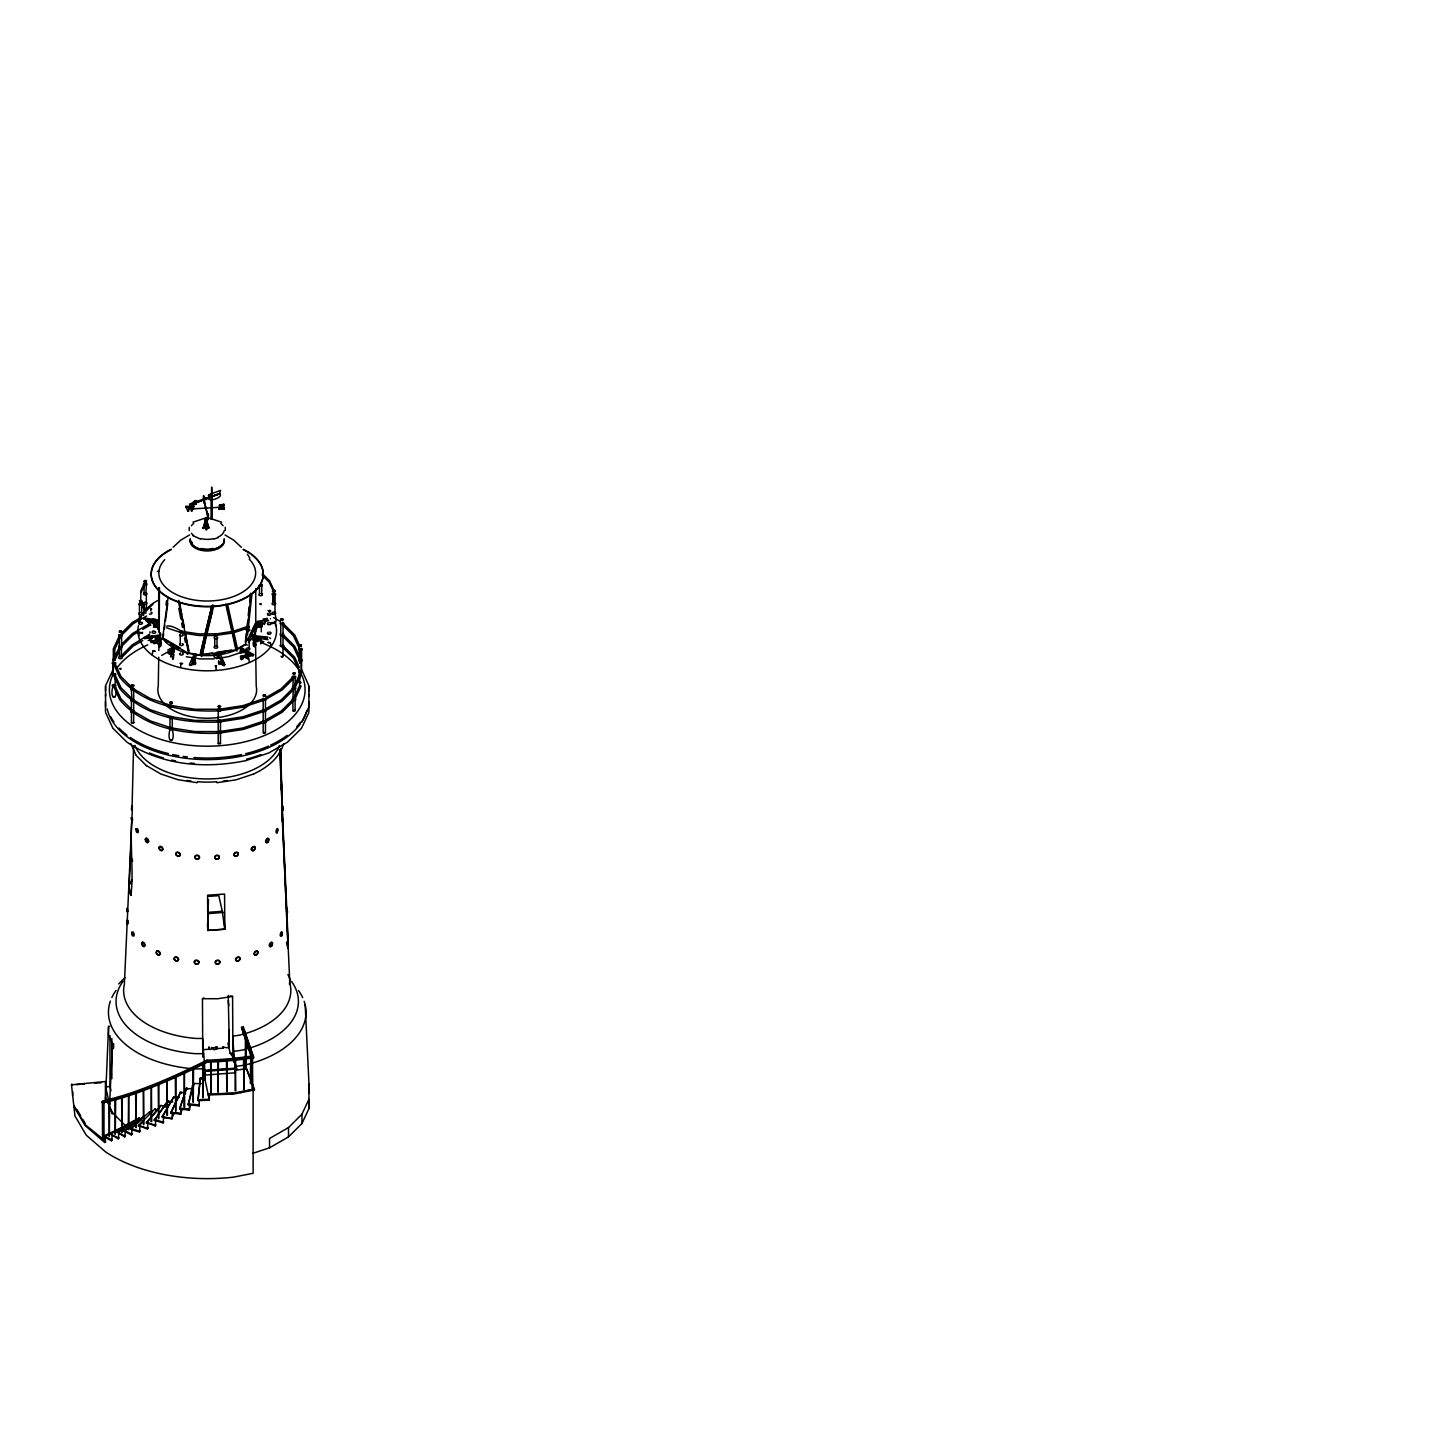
<?xml version="1.0" encoding="UTF-8"?>
<svg xmlns="http://www.w3.org/2000/svg" width="1430" height="1430" viewBox="0 0 1430 1430"><rect width="100%" height="100%" fill="white"/><g stroke="black" fill="none" stroke-linecap="round" stroke-linejoin="round"><path stroke-width="1.5" d="M160.893 635.832L158.694 631.077L158.712 587.641M159.231 631.256L159.445 587.569M105.498 711.675L105.588 685.614L113.417 668.954M109.717 1026.311L108.555 1026.4L108.537 1035.248L112.47 1043.811L109.592 1104.514L105.498 1099.08L105.409 1081.509L71.5 1084.816L74.932 1115.918L86.247 1135.17L105.784 1152.062A134.885 77.864 0 0 0 233.483 1177.14L253.128 1173.297L253.128 1088.605M111.88 1078.703L111.844 1038.502M115.133 673.53A1.823 1.055 0 0 1 115.115 675.192L115.151 684.684A1.823 1.055 0 0 1 115.115 686.364C119.173 701.058 108.859 700.861 112.881 686.364M113.256 674.424L113.328 648.809L119.78 635.027M114.775 659.123L114.811 649.077L121.121 635.671M132.668 861.039L130.702 856.767L130.72 851.225L128.95 891.015L130.97 895.287C133.919 869.351 129.594 844.058 132.06 818.103C132.972 816.101 132.096 825.879 132.043 818.639M131.435 722.758L133.687 722.579L131.435 722.758L131.435 712.337M140.766 599.331L140.837 590.84L145.467 580.902M144.09 603.978L144.09 612.862L146.271 613.023M172.244 729.497C176.265 744.172 165.969 743.975 169.973 729.479A1.823 1.055 0 0 1 170.42 727.673A1.823 1.055 0 0 1 172.923 728.782A1.823 1.055 0 0 1 169.991 729.479M201.433 1079.078L201.451 1078.113L200.307 1079.042L198.198 1098.49M205.902 498.516C207.368 496.693 204.508 498.534 206.224 499.517M205.33 507.382C207.082 507.435 206.278 510.045 205.491 507.346M206.689 499.302C205.902 497.515 205.706 498.319 206.331 499.463M207.922 516.284L203.99 500.16L208.333 518.786M218.218 743.618L220.47 743.439L218.218 743.618L218.218 733.197A1.823 1.055 0 0 1 218.647 731.391A1.823 1.055 0 0 1 221.15 732.5A1.823 1.055 0 0 1 218.236 733.197C183.183 734.555 143.429 727.959 119.709 699.681L113.292 685.739M225.314 530.333L225.243 527.312M261.297 624.249L261.261 631.846M265.229 732.428L264.175 733.465L263.889 732.214M273.577 601.44L273.613 591.412M274.328 601.512L274.346 591.359M274.989 622.783C268.375 620.638 279.404 629.2 274.989 613.899M280.763 762.387L280.655 752.466L279.333 749.588M281.138 784.355L286.93 912.447L286.644 911.16M280.977 788.109L282.103 792.005L282.103 787.644M281.013 656.334L282.05 657.389L282.354 656.138M289.468 984.394L289.879 978.835L287.913 974.563M292.971 710.817L295.152 710.478L292.971 710.817L292.882 700.414M300.89 682.11L300.604 683.361L299.549 682.307M299.656 663.323L299.692 649.274M299.656 685.649L299.692 671.6L293.472 658.175L281.388 646.11M301.158 674.602L301.212 649.149M308.916 711.89L308.916 685.828L301.748 669.937M252.663 1153.402L269.537 1147.807L288.502 1136.886L301.945 1123.515L308.916 1108.59L308.969 1083.815L305.198 1004.986M188.242 1104.746L194.087 1083.529L192.943 1083.439L188.242 1104.746L199.253 1105.873L199.253 1104.943L188.242 1103.817M216.162 670.205L216.073 667.024M132.329 808.969L124.374 984.233A83.584 48.263 0 0 0 196.178 1038.448L202.667 1038.466A26.294 2.771 85.7 0 0 203.65 1053.678A16.391 1.716 85.7 0 1 204.347 1061.453M187.759 1088.927L186.651 1087.837L179.608 1109.037L189.296 1110.145L189.511 1104.228M203.686 497.533L204.704 498.426L204.133 503.02L204.544 501.269M204.061 499.231L204.133 503.02M204.24 497.497C203.114 491.33 203.418 506.506 204.544 498.784M204.633 499.195L203.525 495.727M181.396 1093.36L181.413 1092.413L180.305 1093.163L170.903 1113.309L180.949 1113.791L176.641 1113.291M207.565 516.713L208.476 519.537M105.498 1099.08L108.555 1026.4M194.748 661.893C192.299 667.417 196.536 651.848 194.462 664.003M211.569 493.368L211.658 487.076L211.962 494.047M280.673 748.569L282.622 821.875L282.425 819.372M282.497 810.006L282.175 809.13M286.769 920.026L287.144 924.602L286.804 920.223M158.73 657.157L158.283 685.935A49.389 28.511 0 0 0 207.153 718.218A49.389 28.511 0 0 0 256.22 686.025L255.559 643.983M158.837 650.525L158.945 643.875M180.591 667.47L180.877 664.253M132.168 807.056L132.472 805.751M208.476 516.319L208.262 513.996M207.475 513.084L208.083 514.389L207.547 513.567M207.922 519.591L207.886 517.91M132.007 809.863L133.598 745.781M249.32 662.304L248.945 659.212M264.336 624.606L265.283 622.247M208.065 514.675L207.672 513.978M131.953 807.771C130.827 814.671 132.114 800.014 132.096 809.326M224.814 929.214L222.311 911.285L208.369 912.34L207.851 930.447L224.814 929.214L224.582 894.072L207.6 895.198L207.815 930.34L224.796 929.178L224.313 920.795M152.17 654.869L152.742 651.74M195.32 661.321L195.803 663.842M223.884 507.686L223.938 509.151L218.862 509.33M228.371 997.443L228.46 995.423M218.772 509.134L223.938 509.151M268.036 619.905L257.275 621.299M157.479 623.802L156.71 622.694M127.61 911.804L128.003 910.445M203.382 1049.656L208.673 1049.263C209.817 1042.613 207.35 1051.551 211.425 1049.048C211.193 1043.989 212.355 1052.462 215.948 1048.708L216.091 1046.671L216.341 1048.69L216.842 1046.617L217.092 1048.619L223.116 1048.172C221.024 1044.812 230.409 1051.086 228.979 1044.651M282.3 817.442L281.013 771.199M270.61 638.549L269.609 637.744M277.813 829.865L277.295 832.492A2.288 0.983 -73.2 0 1 276.062 831.76A2.288 0.983 -73.2 0 1 277.134 828.721L277.152 832.921L277.813 828.596M255.452 642.034L253.271 644.018L253.861 641.248A2.181 1.716 25 0 0 254.898 641.266L255.327 641.123M206.099 526.812L205.992 526.329A38.252 4.022 85.7 0 0 206.188 522.969A38.968 4.093 85.7 0 1 206.117 526.598L205.366 526.651A38.968 4.093 85.7 0 0 205.58 522.379A38.968 31.549 -12.7 0 1 203.918 527.742L202.935 528.117A38.252 30.977 -12.7 0 0 205.187 519.251L206.528 519.537A41.577 4.379 85.7 0 1 206.349 521.628M208.333 515.587L208.226 514.3M207.439 515.694L207.761 518.822M221.275 664.235L222.562 662.805M219.326 664.163L219.326 662.948M245.352 642.124L246.3 633.24M247.122 627.252L247.497 622.157M248.212 615.508L249.16 606.642M249.642 602.191L250.59 593.325M251.126 593.611L245.656 644.608L237.594 649.256L227.871 605.659M247.998 623.623L248.48 619.19M247.551 634.866L251.841 594.952M236.451 1068.371L235.324 1068.442L235.324 1072.786L204.043 1075.146L209.37 1100.206L197.966 1100.635L200.307 1078.077L204.687 1078.131M148.112 640.533A19.055 15.033 -24.7 0 0 148.827 640.157L150.454 640.283L151.169 642.731M194.909 501.215L195.41 502.234L194.909 501.215A12.191 8.33 -48.6 0 1 192.103 503.414L192.639 503.986A12.191 8.33 -48.6 0 1 194.981 504.003L196.268 504.272M253.736 773.97C266.838 767.696 279.565 758.24 283.623 743.618M187.741 507.418L188.313 506.238L185.721 506.435L187.848 511.171L189.85 507.489L192.013 510.85L193.98 506.274L193.372 507.078M191.852 509.277C192.8 501.269 192.853 513.978 190.637 506.077L188.671 509.849L188.313 506.703M203.686 499.052L203.757 497.318L204.704 498.426M203.703 501.108L204.454 497.318M252.949 635.617L267.875 637.083M228.979 1030.101L229.14 1045.795M228.782 1030.315L228.836 1041.612M223.867 504.272L223.831 506.113L223.867 504.272L219.398 505.094M158.641 640.086L159.517 641.176A2.181 1.716 -24.7 0 0 160.553 641.158L161.143 643.929L159.552 643.214M189.225 527.277L189.225 530.584M166.005 605.051L166.595 600.725M168.132 597.418L162.555 638.424L187.419 652.831M161.125 639.156L163.091 638.084L163.681 633.758M164.271 629.45L164.861 625.142M165.433 620.817L167.775 603.549M208.137 516.659L208.297 518.321M245.513 1057.825A240.186 138.674 0 0 0 249.303 1057.306L251.34 1056.073L249.303 1056.377A241.259 139.282 0 0 1 206.867 1060.202L196.714 1065.243A216.073 45.974 -31.4 0 1 110.914 1098.884L102.781 1100.796L101.888 1102.262L102.674 1102.977L103.979 1101.654L103.997 1137.726L102.531 1138.53L102.406 1102.208L111.701 1099.599A215.644 45.885 -31.4 0 0 116.956 1098.204M102.388 1138.459L103.997 1137.726M241.92 650.096C238.792 649.756 241.42 654.207 241.849 651.454A2.038 1.18 60.1 0 0 242.26 650.775L241.92 651.615M247.104 654.261L246.639 652.688M247.926 657.192L248.105 655.494L249.303 655.816A19.055 10.975 60.1 0 0 249.821 656.388C251.859 652.598 245.013 658.086 243.404 655.798M249.66 655.53L247.962 657.246M220.595 662.144L220.595 664.217M191.781 661.625L192.317 659.695M255.273 625.178L255.738 623.945M158.069 624.91L157.05 626.412L153.725 626.483M254.647 639.961C255.005 634.866 252.127 642.052 255.38 638.656A2.038 1.609 25 0 0 255.934 637.816L256.22 637.19M255.237 638.692L255.97 637.387A2.038 1.609 25 0 0 256.292 637.083M262.691 641.212L260.975 642.964M246.514 654.225L248.284 651.901M193.497 658.408L193.622 659.033M262.137 642.445L263.817 641.57L260.439 643.857M170.528 656.942L171.546 655.87L172.744 657.746A1.931 1.108 -59.9 0 0 172.905 659.534C174.603 656.209 172.422 656.477 174.031 654.69A2.181 1.251 -59.9 0 1 173.28 654.994L172.619 654.314A2.342 1.359 -59.9 0 1 174.031 652.509L174.031 650.972L172.333 650.382M174.031 650.972L173.03 652.509L172.494 651.401A2.038 1.18 -59.9 0 1 172.083 650.704L169.223 652.652A2.074 1.198 -59.9 0 1 167.989 653.313M219.022 662.68L218.969 661.357M253.271 643.947L255.237 643.196M190.44 1104.568L189.296 1110.145M143.929 618.886L144.77 618.815M136.601 828.756L137.226 828.596A2.288 0.983 73.4 0 1 138.299 831.617A2.288 0.983 73.4 0 1 137.066 832.349L136.78 831.456M262.655 621.031L262.459 622.408M178.786 600.35L189.046 653.313L200.039 655.029L211.855 605.677M200.754 652.491L204.347 637.476M205.384 633.168L211.551 607.428M212.963 604.747L201.326 656.495M202.22 655.762L204.812 641.766M208.923 624.606L212.015 611.718M213.749 605.748L201.916 655.083L235.95 649.864L225.743 604.086M105.623 693.997L105.552 696.213M194.659 662.43L193.908 664.271M146.218 620.048L147.558 622.122M243.207 656.888L244.351 655.494M108.877 1100.081L109.341 1136.439L109.627 1100.081M114.936 1098.687L115.294 1134.383L115.669 1098.687M121.622 1096.685L121.943 1132.649L122.337 1096.578M128.253 1129.629L128.629 1094.558L128.95 1129.593M135.6 1092.913L136.065 1127.734L136.351 1092.913M150.99 1121.549L151.366 1086.174L151.741 1121.62M143.715 1089.535L143.608 1124.767L143.232 1089.32M158.212 1083.904L158.587 1118.743L158.98 1083.922M166.702 1115.096L167.078 1080.329L167.435 1115.15M175.318 1076.593L175.675 1111.414L176.069 1076.593M183.97 1107.035L184.363 1072.214L184.684 1107.16M192.853 1067.906L193.282 1102.441L193.55 1067.852M202.595 1062.758L202.953 1097.811L203.328 1062.758M211.211 1061.596L210.943 1093.003L210.621 1061.65M217.7 1060.971L218.075 1092.216L218.45 1060.988M226.441 1060.685L226.87 1091.805L227.156 1060.577M235.056 1090.733L235.432 1059.541L235.807 1090.786M245.37 1068.854L245.37 1037.84M250.375 1083.565L250.768 1052.319L251.09 1083.69M243.815 1058.772L243.904 1089.803L243.529 1058.558M252.038 1088.302L252.413 1057.128L252.788 1088.373M228.907 1044.722L228.496 1047.779M211.032 494.244L211.533 493.225M219.577 508.419L219.559 505.291M221.346 505.541L223.044 505.344M256.506 627.126L253.897 630.398L255.434 632.131A1.931 1.519 -24.7 0 0 255.684 630.201L257.293 627.43L262.191 626.823M224.939 664.682L220.434 654.404L218.236 655.369M194.534 664.575L194.963 664.146M161.143 642.428A2.181 1.716 -24.7 0 1 160.106 642.445L159.231 641.355A2.342 1.841 -24.7 0 1 161.143 640.247L160.553 637.423L159.177 638.602A2.038 1.609 -24.7 0 1 158.462 637.726L157.89 636.439M161.107 638.799L159.767 639.871L158.444 637.297A2.038 1.609 -24.7 0 1 158.033 636.833M218.522 662.787L218.629 660.928M71.5 1085.745L71.768 1084.029M72.644 1095.63L72.733 1091.662M172.101 1117.777L174.12 1113.273M173.959 1096.631L162.234 1116.437L163.449 1117.724L172.101 1118.707L163.449 1116.794M179.608 1109.037L186.651 1087.837M182.307 1108.965L180.734 1113.505L170.903 1112.361L170.903 1113.309M189.815 506.131L188.671 509.849M195.767 503.271L195.713 504.45A11.887 8.133 -48.6 0 0 192.085 504.325L191.602 504.433A11.887 8.133 -48.6 0 0 190.119 504.879L189.6 504.415A11.887 8.133 -48.6 0 0 191.084 503.753L191.566 503.485A11.887 8.133 -48.6 0 0 195.195 500.625L196.571 500.625M208.423 497.586L209.459 494.476L220.578 490.401L219.434 493.422L195.713 502.949L195.267 502.162M203.882 528.492L204.007 528.171A38.968 31.549 -12.7 0 0 205.598 522.862L205.741 522.075A41.577 33.659 -12.7 0 0 206.045 519.734L206.385 519.394A41.577 4.379 85.7 0 0 206.421 521.986L206.438 522.379A38.968 31.549 -12.7 0 0 207.994 527.438L208.977 527.652A38.252 30.977 -12.7 0 1 206.742 519.144C207.386 516.409 202.792 519.394 206.814 519.573A38.252 30.977 -12.7 0 0 209.066 528.099M141.409 591.806L145.949 582.099M114.257 658.014L119.78 646.199M114.793 660.41L121.121 646.843M138.692 622.765C141.516 612.934 148.934 604.836 158.033 600.403M144.09 612.683L145.073 612.111M119.405 668.597L120.889 669.455L120.889 668.239M112.881 696.607L115.151 696.607M151.115 622.747C148.005 620.28 151.169 619.601 152.349 622.479M151.652 621.818L152.313 620.674M154.994 619.673L152.939 620.28L153.421 618.976M133.616 722.919L133.687 712.355M191.191 661.339L193.122 658.354M190.029 665.629L190.44 664.664M193.425 659.087L194.015 657.836M191.87 664.95L193.068 662.876L193.318 664.825M169.973 739.721L172.244 739.721M259.545 603.871L261.046 604.729L261.046 603.514M247.694 639.657L255.041 623.963L257.078 624.427M248.427 639.818L255.773 624.106L255.756 588.606M250.161 637.977L253.325 631.22M252.395 636.654L252.985 634.759M253.271 637.405L253.861 636.135M253.271 642.517A2.181 1.716 25 0 0 254.308 642.553L255.184 641.444A2.342 1.841 25 0 0 253.271 640.336L253.861 637.53M253.754 646.414L255.398 645.681A1.931 1.519 25 0 0 255.809 644.179M263.853 639.371L264.782 638.513M293.347 687.901L299.674 674.334M301.14 674.763L294.687 688.545L282.139 701.111L264.657 711.175L243.207 718.289L219.398 721.953M293.347 699.073L299.674 685.506M301.14 685.935L294.687 699.717L282.139 712.283L264.657 722.347L243.207 729.461L219.398 733.107M295.063 710.817L295.152 700.235M301.873 722.061L308.88 707.046L308.916 701.808M301.587 728.138L308.755 712.837M170.903 1112.361L180.305 1092.234L185.614 1093.056M269.537 1147.807L269.537 1138.495L288.502 1127.573L301.945 1114.202L308.916 1099.277L308.916 1108.59M255.398 627.091L253.861 628.807M189.046 653.313L195.839 653.939M158.14 641.284L157.926 639.049L155.155 639.228M169.044 654.01L171.958 652.33L170.921 655.726M253.36 655.78L253.217 655.887M130.97 895.287L128.772 885.492L132.114 879.736M162.234 1117.366L173.924 1096.667L179.233 1097.489M245.406 655.315L245.281 654.082M248.731 655.601L247.551 656.334M195.982 502.663L195.427 504.075L196.482 502.609L219.898 493.636L195.374 501.876L196.196 500.625M195.374 502.591L195.749 503.807M242.206 652.688L243.833 652.473M261.976 622.747C263.924 627.52 253.611 625.071 259.992 624.07C263.889 619.404 247.479 628.682 262.334 625.75M128.968 885.152L132.203 880.111M103.997 1101.565L102.388 1102.298M260.063 641.355C261.565 637.887 252.806 638.495 256.81 641.945M256.703 638.138L257.632 641.516M223.277 507.918L221.525 508.848L223.402 508.168M169.58 654.082L171.153 653.242L170.867 655.566M163.628 1117.027L163.127 1122.89L154.279 1120.369L167.56 1101.011L172.833 1101.922M154.279 1120.369L167.56 1101.94M252.413 655.691L251.019 655.852M143.947 637.583L159.302 634.992M155.316 639.997L156.621 638.638M140.015 1130.469L139.514 1131.988L131.614 1129.736L130.577 1128.288L149.489 1112.022L150.436 1113.309L149.489 1112.022M139.514 1131.988L140.015 1126.125M147.916 1127.448L147.415 1128.967L138.424 1125.464L155.244 1108.715L156.228 1109.984L155.244 1108.715M147.415 1128.967L147.916 1123.104M155.745 1124.409L155.227 1125.928L146.378 1122.461L161 1105.426L165.88 1107.017M155.227 1125.928L155.745 1120.065M163.628 1121.37L163.127 1122.89M146.378 1123.39L149.042 1120.298M153.028 1115.65L161 1105.426M256.22 644.144L255.041 645.109M222.669 505.666C224.993 508.901 219.952 507.471 222.705 505.97M221.167 658.39L221.954 658.944M196.071 501L196.268 502.413L219.898 493.636M191.191 664.95L196.071 655.351M255.469 626.841L255.076 628.95A1.931 1.519 -24.7 0 1 254.862 630.862L255.434 632.131M222.025 506.524L222.758 505.988M205.562 507.275L206.796 508.526M173.119 547.243L180.931 540.022L189.547 534.945M139.407 600.493L140.462 601.673M121.389 633.347L132.329 622.461L141.07 617.438M121.05 635.796L133.276 623.623L146.629 615.99M144.019 613.113L152.974 604.193M121.389 644.519L132.329 633.633L149.81 623.569M121.05 646.968L133.276 634.795L138.942 631.577M121.389 655.691L132.329 644.805L149.667 634.276M121.05 658.14L133.276 645.967L142.785 640.533M131.649 685.042L133.616 685.703M172.154 702.845L170.206 702.988L170.957 701.933M268.036 610.413L269.09 611.593M215.179 665.611L215.733 666.791L216.573 665.629M281.013 619.119L282.05 620.173L282.354 618.904M299.549 645.091L301.373 646.181L301.033 644.68M293.418 676.605L281.192 688.777L265.926 697.518M294.634 677.516L282.139 689.939L264.657 700.003L243.261 707.099M293.418 687.776L281.192 699.949L265.926 708.69M293.418 698.93L281.192 711.103L265.926 719.862M301.337 728.496L287.376 742.259L268.661 753.02L245.781 760.617M118.672 983.929L124.946 977.673M138.424 1126.411L143 1121.835M221.882 506.274L222.758 507.954M206.939 519.591C205.491 515.569 205.545 521.128 205.294 519.698A38.252 30.977 -12.7 0 1 203.06 528.546M223.831 665.629L223.795 664.7L224.206 665.665M130.577 1129.217L141.606 1119.726M256.059 628.11L253.914 629.593L253.897 628.181A2.181 1.716 -24.7 0 0 254.933 627.877L255.809 626.519A2.342 1.841 -24.7 0 0 255.201 626.09M132.257 1129.182L131.328 1134.866L123.927 1131.112L144.645 1115.722M123.927 1131.112L127.216 1128.628M130.523 1126.161L138.781 1119.958M157.193 624.195L155.209 624.66M158.194 624.731L155.209 625.446M260.868 642.016L261.958 638.763A2.074 1.627 25 0 1 259.831 638.71L255.934 637.816M153.779 623.462L155.173 622.962M229.032 1031.405L228.317 1000.535M156.299 641.051L157.944 638.37M153.957 643.75L157.747 642.696M118.922 1137.404L118.172 1138.834L110.628 1134.079L134.384 1120.423L135.189 1121.817L134.384 1120.423M118.172 1138.834L118.922 1133.061M139.925 1119.279L139.067 1117.92L117.314 1132.203L124.714 1136.886L125.483 1135.456M124.714 1136.886L125.483 1130.093M132.096 1133.436L131.328 1134.866M119.119 1131.934L137.244 1120.03M166.309 642.159L167.65 641.319M182.111 651.311L183.451 650.471M186.615 653.331L187.956 652.491M187.294 654.314L188.635 653.456A48.405 27.957 0 0 1 162.484 638.316M144.519 618.082L157.818 619.923M247.479 655.369L247.712 653.403M192.371 504.021L192.639 503.878A12.191 8.33 -48.6 0 0 195.427 501.662M255.291 626.984L253.861 627.645M202.774 1057.074L202.452 998.712L203.829 997.89M192.925 522.182L204.919 518.196M150.829 609.895L150.829 608.84M119.763 631.095L119.763 632.149M153.171 619.065L153.171 620.12M142.785 629.361L150.472 624.946M114.918 659.874L112.613 659.802L113.81 658.604M180.716 631.327C187.008 635.081 172.583 624.088 166.738 626.215M167.721 650.114L173.084 647.021L174.371 648.845M272.933 590.358C270.502 592.324 277.188 592.342 274.774 590.358M161.715 655.423L174.692 647.969M215.179 633.973C213.445 635.993 219.148 634.777 216.019 633.848L198.698 633.901L180.484 631.148L180.484 632.543M269.948 611.468L269.948 610.431M247.104 626.161C245.406 629.236 252.02 625.75 247.122 626.447M280.995 618.815C278.546 621.121 285.839 620.37 282.497 618.707M238.667 648.04L245.12 644.34L247.426 645.073M240.294 649.649L241.92 648.72M241.312 652.581L242.921 651.651M240.294 656.978L241.277 659.48L243.046 658.676A1.931 1.108 60.1 0 0 243.225 656.888M247.336 657.979C247.14 660.589 250.661 657.657 247.39 657.443M299.531 644.787L299.245 646.02L301.033 646.306M301.14 646.02L300.89 644.876M220.041 706.831L219.487 705.651M294.705 673.852L293.865 672.69L293.579 673.941M116.116 1131.863L132.561 1122.407M112.291 1139.335L111.486 1140.729L104.926 1137.404L104.158 1135.813L130.47 1123.426M111.486 1140.729L112.291 1134.991M258.044 638.602L258.222 640.247M193.479 662.036L195.195 658.533M104.158 1136.743L110.039 1133.775M113.971 1131.791L121.818 1127.841M192.192 508.919L219.827 507.275M156.889 642.32L153.421 642.856M259.599 623.909L260.403 622.837M260.457 624.374L259.295 624.767M241.009 656.924L241.885 655.923L240.848 655.834M73.806 1105.283L85.21 1124.695L105.659 1141.194M73.806 1106.212L85.21 1125.625L104.712 1142.498L105.659 1135.921M159.213 645.52L159.016 645.574A1.931 1.519 -24.7 0 1 158.551 644.251M253.503 774.041L236.272 779.761L217.038 782.728M139.228 632.793L138.853 635.921M214.071 539.021L218.129 537.662M144.787 580.526C142.285 582.725 149.56 581.206 145.377 580.473M146.146 581.831L143.822 581.456L145.073 580.473M141.052 601.637L140.766 600.368M150.722 610.181L151.652 609.251L150.722 608.554M120.013 631.023C116.313 632.954 125.429 632.042 120.245 630.755M120.889 632.239L121.586 631.542L119.87 630.809M152.76 621.925L153.171 621.782A1.823 1.055 0 0 1 155.673 622.89L157.979 624.499M152.76 631.417L153.171 631.274A1.823 1.055 0 0 1 155.673 632.382A1.823 1.055 0 0 1 152.742 633.079A1.823 1.055 0 0 1 153.171 631.274M152.76 640.908L153.171 640.765A1.823 1.055 0 0 1 155.673 641.873L157.336 640.801L156.657 639.693M181.842 632.453L182.307 631.434M113.578 658.855L113.578 660.07M215.447 633.883L214.375 634.616L215.68 635.367M216.448 635.313L217.378 634.384L215.68 633.633M248.177 626.304L233.036 631.327L216.162 633.919M248.302 627.877L233.108 632.918L216.073 635.367M131.453 688.331L131.864 688.188A1.823 1.055 0 0 1 134.366 689.314A1.823 1.055 0 0 1 131.453 689.993L131.864 699.359A1.823 1.055 0 0 1 134.366 700.468A1.823 1.055 0 0 1 131.453 701.165L131.435 710.656A1.823 1.055 0 0 0 131.578 712.39A1.823 1.055 0 0 0 134.331 711.729A1.823 1.055 0 0 0 132.329 710.46M240.347 652.688L227.996 656.781L216.216 658.604M294.455 673.941C297.958 671.564 288.824 673.423 294.598 674.156M218.915 705.687L217.825 706.42L218.897 706.903M263.746 694.783C260.403 696.428 267.678 697.214 265.247 694.891M263.889 694.98L264.175 696.249M263.996 698.626L242.85 705.651L219.291 709.262M263.996 709.798L242.85 716.823L219.291 720.434M263.996 720.97L242.85 727.995L219.291 731.606M206.724 519.054L205.527 519.001A38.252 4.022 85.7 0 1 205.527 519.716L206.081 519.734A41.577 33.659 -12.7 0 0 206.367 522.039L206.438 522.844A38.968 4.093 85.7 0 0 206.653 528.957L205.902 529.011A38.968 4.093 85.7 0 1 205.688 522.897L205.67 522.057A41.577 4.379 85.7 0 1 205.634 519.555L205.527 519.001M159.016 645.574C159.963 648.809 162.841 643.875 159.499 643.857M144.448 638.674L159.892 636.261M253.825 644.608L253.271 645.591M193.89 506.631L191.906 506.756M155.423 638.263L158.48 637.726M155.459 641.409L153.671 641.695M259.992 625.232L259.402 623.963M101.888 1102.262L110.074 1100.331A217.878 46.368 -31.4 0 0 196.571 1066.423L206.867 1061.292L211.122 1061.114A242.439 139.979 0 0 0 253.557 1056.877L253.557 1057.807A242.439 139.979 0 0 1 207.207 1062.222A217.521 46.278 -31.4 0 1 104.158 1102.619L102.674 1102.977M234.788 1070.444L246.657 1068.603L254.451 1089.964L233.716 1094.022L208.297 1094.987L208.297 1094.039L233.716 1093.092L254.451 1089.034M239.471 1092.198L240.723 1092.645M244.762 1091.162L253.128 1089.535M109.967 1035.57L109.967 1086.335L105.677 1087.104L109.592 1104.514M191.852 503.575L192.103 503.521A12.191 8.33 -48.6 0 1 194.909 503.628M206.224 498.444L205.33 499.302M206.224 507.775L205.223 508.526M140.766 601.673L142.124 601.136L140.819 600.153M273.702 590.393L272.719 591.126L273.702 591.698M274.006 591.698L274.989 591.144L274.006 590.393M269.394 611.593L270.753 611.057L269.68 610.342M180.823 631.023L181.985 631.023M263.084 619.047L267.339 618.386M270.485 618.815L270.449 618.815M152.295 638.102L151.509 637.423L152.456 638.638M256.56 622.658L260.457 622.372A2.074 1.627 -24.7 0 0 261.029 622.372M268.59 620.799L265.14 621.335L263.334 623.945M201.719 654.636L212.355 652.992M216.609 652.348L231.499 650.06M218.468 656.495L219.577 656.334M220.881 661.715L221.882 661.339M223.473 664.807L224.582 664.628L223.992 665.486M132.418 684.791C128.36 685.31 135.064 687.723 133.759 684.916M170.921 701.719C166.97 702.595 173.584 704.829 172.315 702.058M264.479 696.249L265.229 695.195M219.398 710.782L243.207 707.117M245.603 760.653C205.67 768.983 161.304 765.497 126.877 742.099L113.006 728.317M227.888 1043.024L230.212 1053.302L232.929 1056.877L232.59 996.442L217.771 998.73L202.452 998.712M234.752 1065.475L234.734 1064.295A16.391 1.716 85.7 0 0 233.787 1051.408L241.974 1050.156A91.18 52.642 0 0 0 291.541 981.409M234.77 1066.619L244.87 1065.064A98.777 57.039 0 0 0 304.161 1001.322M275.615 625.661L275.329 622.604M245.513 656.334L246.729 653.832L245.191 652.312M154.047 622.264L157.926 622.55M251.34 1057.002L241.527 1027.312L243.386 1027.098L253.557 1056.877M241.527 1028.242L243.386 1027.098M157.407 571.428L159.248 571.231M158.694 631.077L160.893 634.169M185.721 506.435L186.329 507.096M211.783 493.207L211.765 494.476M211.497 495.173L208.458 495.263L211.497 494.673M208.458 495.263L211.479 495.03M203.525 496.335L204.079 502.109M203.596 500.607L204.508 500.196M188.403 506.56L185.793 507.221M189.886 506.452L191.942 509.598M219.434 505.398L223.938 504.593M208.101 527.867A38.968 31.549 -12.7 0 1 206.51 522.79L206.367 522.039A29.905 19.341 53.1 0 1 206.027 519.519L206.009 519.519A29.905 14.89 -66 0 1 205.741 522.039L205.688 519.662L206.438 522.379M205.455 522.397A38.252 4.022 85.7 0 1 205.241 526.401L205.992 526.329M208.834 896.378L218.79 895.627L222.311 911.285M208.369 913.573L223.831 912.412M211.998 1047.904L215.698 1047.618L215.948 1048.708M216.091 1047.529L216.699 1048.655M230.212 1053.302L232.089 1053.159L236.594 1069.014L204.204 1071.445L203.686 1063.187M234.77 1065.994L235.896 1065.922L236.594 1069.014M203.489 1067.406L204.204 1070.516L236.594 1068.085M204.043 1070.802L209.477 1070.391M218.093 1069.747L228.854 1068.943M75.987 1084.637L84.388 1084.012M94.898 1083.225L101.208 1082.742M143.912 612.469L143.572 615.49M215.894 1094.039L233.483 1093.378M197.966 1099.706L209.37 1099.277M203.239 1099.777L209.37 1100.206M144.001 619.172L157.228 621.192M254.862 630.862L253.807 630.648M140.855 603.156L140.372 603.156A1.823 1.055 0 0 0 138.835 604.425A1.823 1.055 0 0 0 141.159 605.194A1.823 1.055 0 0 0 142.303 603.8M153.654 620.459L155.066 619.065M216.198 635.51L198.681 635.492L181.771 632.864L166.613 627.788M214.25 658.908L200.021 658.89L186.275 656.745M113.81 660.338L115.222 658.944M219.148 705.437L220.738 706.635L218.415 706.992M218.218 709.262L194.855 709.244L171.26 705.562M203.65 1053.678L195.177 1053.66A91.18 52.642 0 0 1 123.052 981.248M204.687 1079.721L204.633 1068.871L194.176 1068.871A98.777 57.039 0 0 1 110.378 1001.125M201.433 1083.547L194.087 1083.529L194.087 1084.458M149.328 637.762L152.17 642.195M159.374 641.999L160.553 642.66L160.553 641.158M218.611 663.931L218.665 662.805M155.191 622.962L155.763 622.997A1.823 1.055 0 0 1 152.742 623.587A1.823 1.055 0 0 1 153.171 621.782M186.651 1088.766L191.942 1088.623M193.926 1104.729L199.181 1105.211L199.181 1099.938M179.608 1108.089L189.296 1109.215M185.239 1109.001L189.511 1109.501M258.401 625.607L255.97 624.32M149.542 637.923L151.169 639.049M209.602 518.196L221.596 522.218M140.033 601.833L145.377 611.7M252.395 636.028L267.285 638.352M145.931 620.674L149.364 621.371M151.562 621.567L151.92 621.621A2.074 1.627 25 0 0 152.349 621.943M264.496 639.156L267.946 639.693M192.692 654.1L200.826 655.369A48.405 27.957 0 0 0 236.629 649.864L237.13 651.008M194.73 656.299L195.821 656.477M171.26 716.734L194.855 720.416L218.218 720.434L218.218 710.871A1.823 1.055 0 0 1 218.647 709.048A1.823 1.055 0 0 1 221.15 710.156A1.823 1.055 0 0 1 218.236 710.853C183.183 712.212 143.429 705.616 119.709 677.337L113.292 663.413M171.26 727.906L194.855 731.57L218.218 731.606L218.218 722.043A1.823 1.055 0 0 1 218.647 720.22A1.823 1.055 0 0 1 221.15 721.328A1.823 1.055 0 0 1 218.236 722.025C183.183 723.383 143.429 716.788 119.709 688.509L113.292 674.567M197.161 782.711L177.964 779.707L160.75 773.952L146.182 765.461M270.878 646.092L270.538 642.91M246.353 658.175L242.778 655.941L241.581 657.818A1.931 1.108 60.1 0 1 241.42 659.605L241.42 659.605M253.325 628.145L255.166 628.521M230.212 995.906L232.59 996.442M153.421 627.18L157.211 627.305L157.961 629.254M143.715 1089.124L143.947 1089.213A215.644 45.885 -31.4 0 0 201.273 1064.081M162.234 1116.437L163.824 1117.08M154.279 1119.44L163.628 1122.3M146.378 1122.461L155.745 1125.339M138.424 1125.464L147.916 1128.377M140.015 1131.398L130.577 1128.288M255.398 645.681L255.201 645.609A1.931 1.519 25 0 1 254.808 646.95L254.808 646.95M258.776 639.943L257.043 640.211L258.115 641.158M200.343 539.003L192.871 535.678M268.143 613.273A1.823 1.055 0 0 0 268.143 614.954L268.554 615.079M268.143 622.765A1.823 1.055 0 0 0 268.143 624.445L268.554 624.57M248.606 626.036L249.428 627.198L247.104 627.556M145.914 592.807L146.343 585.174M268.143 632.257A1.823 1.055 0 0 0 268.143 633.937L268.554 634.062M293.311 678.034L292.882 687.383M293.311 689.206L292.882 698.555M292.9 700.235A1.823 1.055 0 0 0 295.831 699.538A1.823 1.055 0 0 0 293.329 698.43A1.823 1.055 0 0 0 292.9 700.235L293.311 700.36M121.353 645.609L121.568 645.681A1.823 1.055 0 0 1 121.8 647.218A1.823 1.055 0 0 1 119.101 647.218A1.823 1.055 0 0 1 119.334 645.681L119.316 636.189A1.823 1.055 0 0 1 119.334 634.509M121.157 656.71L121.586 647.361M171.314 705.58L150.204 698.519L132.99 688.545M171.314 716.752L150.204 709.691L132.99 699.699M171.314 727.924L150.204 720.845L132.99 710.871M258.151 624.731L257.132 624.106M153.528 641.909L155.745 641.981A1.823 1.055 0 0 1 152.742 642.571A1.823 1.055 0 0 1 153.171 640.765M153.475 625.536C159.374 626.608 154.887 622.497 153.797 624.803M123.927 1130.183L132.096 1134.383M117.314 1132.203L124.714 1135.956M110.628 1134.079L118.922 1138.334M112.291 1140.264L104.158 1135.813M205.562 519.608L205.491 519.537A41.577 4.379 85.7 0 1 205.598 521.682A29.905 19.341 53.1 0 0 205.992 519.519L206.027 519.519A29.905 14.89 -66 0 0 206.278 521.646M225.011 534.981L233.608 540.075L241.402 547.315M273.631 617.563L280.602 621.603M239.65 648.022L252.574 655.512M249.32 653.939L251.841 655.387M243.833 651.687L242.421 651.133M246.907 653.474L246.639 653.313A2.074 1.198 60.1 0 1 245.227 652.831M163.091 638.084L180.305 648.058M172.422 648.648L174.031 649.577M223.384 505.433L221.489 504.915L221.346 506.703M159.177 638.584L159.767 639.853M224.367 665.308L224.153 664.879A19.055 4.004 81.3 0 1 223.956 664.235L223.759 663.752M102.406 1139.317L105.659 1142.123M262.369 573.609L269.662 580.92L274.238 590.822M262.065 575.057L269.323 582.332L272.826 590M282.425 622.694L294.759 635.063L299.37 645.055M281.388 623.784L293.472 635.85L299.728 649.435M282.425 633.865L294.759 646.235L299.37 656.227M281.388 634.956L293.472 647.004L299.728 660.589M282.425 645.037L294.759 657.407L299.37 667.399M151.83 612.683L151.58 612.451A1.823 1.055 0 0 0 150.847 612.111M133.079 688.617L120.996 676.569L114.74 662.984M133.079 699.788L120.996 687.723L114.74 674.138M133.079 710.96L120.996 698.895L114.74 685.31M136.19 755.433L146.414 765.694M105.498 1097.614L112.398 1112.558L125.733 1125.964M221.453 663.145L220.989 664.289M222.955 664.861L218.236 654.743M158.194 644.036L159.374 645.019A1.931 1.519 -24.7 0 0 159.606 646.861M150.025 622.801L148.291 622.014A19.055 15.015 25 0 1 147.576 622.157M150.579 641.462L149.953 639.997M221.31 508.383L221.275 507.114M247.408 554.214L249.875 558.165M77.202 1109.93L80.581 1115.704M82.851 1119.547L85.103 1123.408M219.326 493.582C224.921 496.925 207.69 503.074 208.315 497.729M112.63 727.727L105.677 712.623M223.08 661.375L222.419 660.249M223.652 662.644L224.582 664.628M221.453 662.984L222.383 664.968M141.373 600.779L145.86 610.503M286.804 941.995L288.127 944.855L286.965 912.054M136.029 755.076L130.809 743.475M109.806 1108.411L112.398 1114.006L112.398 1112.558M235.753 649.399L236.254 650.543M207.922 654.279L208.405 655.405M308.898 694.194L308.969 696.428M105.57 706.938L105.498 701.594M246.657 1069.533L249.767 1077.719M252.109 1083.833L254.451 1089.964M207.207 1062.222L206.867 1060.202M244.065 1030.011L253.557 1057.807M241.527 1027.312L251.34 1056.073M157.944 643.625L157.747 642.731M253.271 638.799L253.271 640.3M189.296 664.646L193.872 654.994M216.305 1048.494L216.091 1047.6M193.676 664.181L193.676 662.126M193.98 505.827L191.834 505.988M192.013 510.85L191.102 510.921M188.742 511.1L187.848 511.171M228.675 1004.521L228.907 1005.612M232.822 1057.932L233.787 1062.275M223.259 1047.064L223.491 1048.154M222.866 1047.082L223.116 1048.172M216.842 1047.546L217.092 1048.619M109.967 1086.335L110.95 1090.697M226.637 605.033L236.629 649.864M253.968 654.708L241.277 647.719M279.476 752.109L282.103 792.005M286.536 942.531L287.323 946.463M132.507 934.255L132.901 935.721A2.288 0.983 73.4 0 0 134.134 934.988A2.288 0.983 73.4 0 0 133.061 931.949L132.4 933.093M179.394 602.084L181.86 614.793M182.683 619.029L184.327 627.502M185.149 631.738L188.832 650.793M178.536 601.404L182.325 620.924M184.416 631.774L188.206 651.294M178.804 608.34L180.841 618.94M181.664 623.176L182.486 627.413M184.542 637.995L185.364 642.231M223.867 507.435L223.867 508.83M199.181 1104.282L199.253 1105.873M282.318 817.317L289.861 984.376M281.853 807.396L282.05 805.912L282.943 810.399L282.657 805.859L282.407 809.487M207.457 923.869L207.815 929.983L208.369 899.613L207.851 930.447L207.815 929.375M280.637 757.989L281.317 770.216M228.121 996.352L228.568 1003.967M288.002 948.179L282.407 818.782M204.615 1067.745L204.597 1066.548A16.391 1.716 85.7 0 0 204.436 1062.758M255.237 624.07L255.416 635.135M282.103 786.482L282.336 807.217M308.969 686.346L308.969 691.387M308.969 1083.815L308.969 1093.128M301.945 1114.202L301.945 1123.515M301.587 650.06L301.587 659.534M301.587 661.232L301.587 670.706M299.317 650.06L299.317 659.534M299.317 672.386L299.317 682.807M295.152 677.909L295.152 687.383A1.823 1.055 0 0 1 295.134 689.063L295.152 698.555M288.502 1127.573L288.502 1136.886M283.033 624.249L283.033 633.562M283.033 635.421L283.033 644.733M283.033 646.592L283.033 656.835M280.781 624.088L280.781 633.562A1.823 1.055 0 0 0 280.673 635.188A1.823 1.055 0 0 0 283.444 634.974A1.823 1.055 0 0 0 282.604 633.436M280.781 635.242L280.781 644.733A1.823 1.055 0 0 0 280.673 646.342A1.823 1.055 0 0 0 283.444 646.146A1.823 1.055 0 0 0 282.604 644.608M274.989 594.916L274.989 602.995M274.989 604.407L274.989 612.487M272.737 595.041A1.823 1.055 0 0 0 275.668 594.362A1.823 1.055 0 0 0 273.166 593.236A1.823 1.055 0 0 0 272.737 595.041L272.719 602.995M271.932 622.479L272.093 623.802M265.462 700.164L265.462 709.638A1.823 1.055 0 0 1 265.551 711.264A1.823 1.055 0 0 1 262.78 711.05A1.823 1.055 0 0 1 263.638 709.512M265.462 711.336L265.462 720.809A1.823 1.055 0 0 1 265.551 722.436A1.823 1.055 0 0 1 262.78 722.222A1.823 1.055 0 0 1 263.638 720.684M265.462 722.508L265.462 732.911M263.192 700.164L263.192 709.638M263.192 711.336L263.192 720.809M263.192 722.49L263.192 732.911M261.744 585.853L261.744 593.933M259.474 585.853L259.474 593.933A1.823 1.055 0 0 0 259.491 595.47A1.823 1.055 0 0 0 262.298 595.041A1.823 1.055 0 0 0 260.85 593.593M253.861 641.248L253.861 642.749M249.16 640.211L249.16 648.13M246.121 1037.84L246.121 1068.871M240.294 651.025L240.294 652.545M235.896 1064.975L235.896 1065.922M220.47 722.043L220.47 731.517M220.47 733.197L220.47 743.618M217.003 638.37L217.003 646.449M214.75 638.37L214.75 646.449M212.212 497.372L212.212 519.269M211.086 497.336L211.086 519.233M209.298 1094.29L209.298 1099.563M205.187 1070.713L205.187 1075.986L204.043 1075.146M204.633 1068.871L204.633 1079.436M204.204 1070.516L204.204 1071.445M200.307 1078.113L200.307 1079.042M192.943 1083.439L192.943 1084.369M180.949 1108.518L180.734 1114.435M180.287 635.707L180.269 643.786M180.305 1092.234L180.305 1093.163M172.422 650.042L172.422 651.544M172.244 718.325L172.244 727.799M172.315 1112.79L172.101 1118.707M169.991 718.307A1.823 1.055 0 0 0 172.923 717.61A1.823 1.055 0 0 0 170.42 716.501A1.823 1.055 0 0 0 169.991 718.307L169.973 727.799M160.553 637.423L160.553 638.942M149.935 631.792L150.025 632.775M146.343 594.487L146.343 602.566M146.343 603.978L146.343 610.503M144.108 585.12A1.823 1.055 0 0 0 147.022 584.423A1.823 1.055 0 0 0 144.519 583.315A1.823 1.055 0 0 0 144.108 585.12L144.09 593.075M143.733 1115.329L143.733 1116.258M142.374 632.203L142.517 633.508M141.749 604.89L141.749 612.987M139.479 604.89L139.479 612.987M139.497 614.525A1.823 1.055 0 0 0 142.428 613.827A1.823 1.055 0 0 0 139.925 612.719A1.823 1.055 0 0 0 139.497 614.525L139.479 622.479M139.067 1117.92L139.067 1118.85M133.687 690.011L133.687 699.485M133.687 701.183L133.687 710.656M121.586 636.189L121.586 645.663M119.316 647.361L119.316 656.835A1.823 1.055 0 0 0 119.334 658.515A1.823 1.055 0 0 0 122.14 658.086A1.823 1.055 0 0 0 120.692 656.638M113.631 1048.029L113.631 1043.721L112.47 1043.811L113.399 1048.601M112.881 664.038L112.881 673.512M105.552 686.132L105.552 691.173M104.712 1141.569L104.712 1142.498M142.249 1089.928A215.644 45.885 -31.4 0 1 118.761 1097.686M241.724 1058.325A240.186 138.674 0 0 1 234.091 1059.201M226.423 1059.934A240.186 138.674 0 0 1 214.84 1060.756M260.85 584.101A1.823 1.055 0 0 1 262.048 585.782A1.823 1.055 0 0 1 258.919 585.549M269.483 613.077A1.823 1.055 0 0 1 270.931 614.525A1.823 1.055 0 0 1 268.143 614.954M269.483 622.568A1.823 1.055 0 0 1 270.931 624.016A1.823 1.055 0 0 1 268.143 624.445M269.483 632.06A1.823 1.055 0 0 1 270.931 633.508A1.823 1.055 0 0 1 268.143 633.937M216.573 636.69A1.823 1.055 0 0 1 217.324 638.298A1.823 1.055 0 0 1 214.428 638.298A1.823 1.055 0 0 1 215.179 636.69M216.573 646.181A1.823 1.055 0 0 1 217.324 647.808A1.823 1.055 0 0 1 214.428 647.79A1.823 1.055 0 0 1 215.179 646.181M216.573 655.673A1.823 1.055 0 0 1 217.324 657.3A1.823 1.055 0 0 1 214.428 657.282A1.823 1.055 0 0 1 215.179 655.673M182.522 634.169A1.823 1.055 0 0 1 182.647 635.778A1.823 1.055 0 0 1 179.876 635.564A1.823 1.055 0 0 1 180.716 634.026M182.522 643.661A1.823 1.055 0 0 1 182.647 645.27A1.823 1.055 0 0 1 179.876 645.055A1.823 1.055 0 0 1 180.716 643.518M182.522 653.153A1.823 1.055 0 0 1 182.647 654.761A1.823 1.055 0 0 1 179.876 654.565A1.823 1.055 0 0 1 180.716 653.027M221.972 544.615A15.962 9.206 0 0 1 205.116 550.21A15.962 9.206 0 0 1 191.406 542.256M224.188 539.807A17.089 9.867 0 0 1 207.207 550.943A17.089 9.867 0 0 1 190.279 539.771M224.188 530.816A17.089 9.867 0 0 1 217.61 537.358M213.749 538.627A17.089 9.867 0 0 1 200.665 538.627M193.658 535.499A17.089 9.867 0 0 1 191.423 533.265M191.441 525.722A17.089 9.867 0 0 1 193.694 523.487M220.81 523.505A17.089 9.867 0 0 1 223.044 525.74M224.188 538.681A17.089 9.867 0 0 1 207.207 549.817A17.089 9.867 0 0 1 190.279 538.645M243.297 549.245A56.002 32.336 0 0 1 247.908 596.221A56.002 32.336 0 0 1 166.416 596.149A56.002 32.336 0 0 1 171.314 549.174M249.195 559.13A48.405 27.957 0 0 1 207.779 601.011A48.405 27.957 0 0 1 164.736 559.684M251.734 554.822A56.002 32.336 0 0 1 241.885 599.867A56.002 32.336 0 0 1 163.735 594.826A56.002 32.336 0 0 1 171.314 549.638M243.297 549.71A56.002 32.336 0 0 1 250.214 553.732M213.32 548.476A15.962 9.206 0 0 1 201.094 548.459M192.478 543.472A15.962 9.206 0 0 1 191.406 541.148M159.427 639.353A2.342 1.841 -24.7 0 1 160.16 639.049M152.313 637.566A2.074 1.627 -24.7 0 1 151.848 637.387M253.861 639.067A2.342 1.841 25 0 1 255.577 639.907M240.294 652.581A2.342 1.359 60.1 0 1 240.991 653.117M195.713 501.09A11.887 8.133 -48.6 0 1 192.085 503.95L191.602 504.218A11.887 8.133 -48.6 0 1 190.119 504.879M189.6 504.415A11.887 8.133 -48.6 0 1 191.084 503.968L191.566 503.861A11.887 8.133 -48.6 0 1 194.784 503.878M205.777 520.86A41.577 33.659 -12.7 0 0 205.956 519.304L205.956 519.197A41.577 33.659 -12.7 0 0 206.152 520.842M206.278 518.929A38.252 4.022 85.7 0 1 206.278 519.644M206.027 529.869A38.252 4.022 85.7 0 1 205.741 519.894M206.778 529.815A38.252 4.022 85.7 0 1 206.492 519.841M274.667 621.514A69.319 40.022 0 0 1 210.728 670.759A69.319 40.022 0 0 1 138.513 625.5M255.541 625.875A48.405 27.957 0 0 1 248.463 642.302M301.784 675.175A97.83 56.485 0 0 1 207.064 746.192A97.83 56.485 0 0 1 112.773 674.996M116.92 668.007A97.83 56.485 0 0 1 147.808 644.841M263.192 643.375A97.83 56.485 0 0 1 299.925 671.635M111.862 997.479A98.777 57.039 0 0 1 116.027 990.418M298.566 990.597A98.777 57.039 0 0 1 302.695 997.675M290.129 984.412A83.584 48.263 0 0 1 239.078 1035.231L232.804 1036.196A26.294 2.771 85.7 0 0 233.787 1051.408M306.789 710.925A100.922 58.273 0 0 1 301.623 721.971M300.407 723.723A100.922 58.273 0 0 1 193.89 759.098A100.922 58.273 0 0 1 107.161 708.851M300.407 722.186A100.922 58.273 0 0 1 296.689 726.78M287.198 735.342A100.922 58.273 0 0 1 270.592 745.137M268.536 746.085A100.922 58.273 0 0 1 245.692 753.664M241.616 754.575A100.922 58.273 0 0 1 193.89 757.543M187.402 756.917A100.922 58.273 0 0 1 183.094 756.363M178.804 755.701A100.922 58.273 0 0 1 172.53 754.504M168.454 753.574A100.922 58.273 0 0 1 130.362 737.54M127.056 735.181A100.922 58.273 0 0 1 119.012 728.085M113.935 721.989A100.922 58.273 0 0 1 110.611 716.609M260.975 754.611A97.83 56.485 0 0 1 246.639 759.115M194.301 763.405A97.83 56.485 0 0 1 190.101 763.03M175.604 760.867A97.83 56.485 0 0 1 171.6 760.027M163.306 757.9A97.83 56.485 0 0 1 149.381 752.967M279.422 745.548A73.967 42.703 0 0 1 207.1 778.939A73.967 42.703 0 0 1 134.992 745.405M227.334 780.512A74.092 42.775 0 0 1 223.134 781.12M216.77 781.763A74.092 42.775 0 0 1 197.429 781.745M191.084 781.102A74.092 42.775 0 0 1 186.883 780.476M142.41 944.283A2.288 0.983 73.4 0 0 143.375 946.213A2.288 1.359 61.9 0 0 145.056 945.266A2.288 1.359 61.9 0 0 143.501 942.424A2.288 0.983 73.4 0 0 142.285 943.174M156.799 953.041A2.288 1.359 61.9 0 0 158.176 954.793A2.288 1.662 46.8 0 0 160.232 953.578A2.288 1.662 46.8 0 0 158.283 950.986A2.288 1.359 61.9 0 0 156.674 951.504M268.161 841.019A2.288 0.983 -73.2 0 0 268.34 838.713A2.288 0.983 -73.2 0 0 267.231 838.588A2.288 1.376 -61.7 0 0 265.658 841.43A2.288 1.376 -61.7 0 0 267.356 842.377A2.288 0.983 -73.2 0 0 267.928 841.555M159.552 848.598A2.288 1.359 61.9 0 0 160.929 850.367A2.288 1.662 46.8 0 0 162.966 849.134A2.288 1.662 46.8 0 0 161.036 846.56A2.288 1.359 61.9 0 0 159.391 848.062M271.968 942.853A2.288 0.983 -73.2 0 0 270.806 942.549A2.288 1.376 -61.7 0 0 269.233 945.391A2.288 1.376 -61.7 0 0 270.931 946.338A2.288 0.983 -73.2 0 0 271.897 944.408M224.957 652.473A46.493 26.848 0 0 1 213.213 654.279M178.857 648.934A46.493 26.848 0 0 1 170.295 643.965M151.938 613.22A1.823 1.055 0 0 1 149.435 614.06M151.938 635.564A1.823 1.055 0 0 1 149.024 636.261A1.823 1.055 0 0 1 149.435 634.455M150.829 625.232A1.823 1.055 0 0 1 148.452 624.66A1.823 1.055 0 0 1 149.435 623.283M115.133 662.358A1.823 1.055 0 0 1 115.115 664.021A1.823 1.055 0 0 1 112.327 663.591A1.823 1.055 0 0 1 113.774 662.144M115.115 686.364A1.823 1.055 0 0 1 112.327 685.935A1.823 1.055 0 0 1 113.774 684.487M115.115 675.192A1.823 1.055 0 0 1 112.327 674.763A1.823 1.055 0 0 1 113.774 673.316M131.453 689.993A1.823 1.055 0 0 1 131.864 688.188M131.453 701.165A1.823 1.055 0 0 1 131.864 699.359M120.692 634.294A1.823 1.055 0 0 1 122.14 635.742A1.823 1.055 0 0 1 119.334 636.171M301.158 648.237A1.823 1.055 0 0 1 301.891 649.864A1.823 1.055 0 0 1 299.013 649.846A1.823 1.055 0 0 1 299.764 648.237M301.158 659.409A1.823 1.055 0 0 1 301.891 661.018A1.823 1.055 0 0 1 299.013 661.018A1.823 1.055 0 0 1 299.764 659.409M301.158 670.581A1.823 1.055 0 0 1 301.891 672.189A1.823 1.055 0 0 1 299.013 672.189A1.823 1.055 0 0 1 299.764 670.581M282.604 622.264A1.823 1.055 0 0 1 283.444 623.802A1.823 1.055 0 0 1 280.673 624.016A1.823 1.055 0 0 1 280.798 622.408M294.723 676.086A1.823 1.055 0 0 1 295.367 677.766A1.823 1.055 0 0 1 292.399 677.552A1.823 1.055 0 0 1 293.776 676.015M295.134 689.063A1.823 1.055 0 0 1 292.328 688.634A1.823 1.055 0 0 1 293.776 687.187M265.444 698.484A1.823 1.055 0 0 1 265.551 700.092A1.823 1.055 0 0 1 262.78 699.878A1.823 1.055 0 0 1 263.638 698.341M128.182 922.904C127.181 927.552 127.538 914.968 128.182 922.904M139.479 632.578L141.749 632.757L139.479 632.578M152.724 651.15L154.994 651.311L152.724 651.15M180.287 663.395L182.54 663.574L180.287 663.395M268.125 642.499L270.377 642.678L268.125 642.499M281.978 932.7L281.46 935.863A2.288 0.983 -73.2 0 1 280.226 935.131A2.288 0.983 -73.2 0 1 281.299 932.092L281.978 932.7M175.032 1096.828L175.014 1097.793L175.032 1096.828M168.615 1101.261L168.597 1102.208L168.615 1101.261M126.895 910.785C127.431 915.2 127.628 902.652 126.895 910.785M126.859 920.437L127.288 924.441L126.859 920.437M131.381 817.728L131.81 821.732L131.381 817.728M287.037 908.425L287.466 912.429L287.037 908.425M280.941 934.773C282.461 939.564 283.086 926.765 280.941 934.773M135.939 828.9C136.208 836.461 139.3 828.9 135.939 828.9M131.721 932.288C131.917 939.725 135.171 932.449 131.721 932.288M144.108 594.612A1.823 1.055 0 0 0 147.022 593.933A1.823 1.055 0 0 0 144.519 592.807A1.823 1.055 0 0 0 144.108 594.612M144.108 604.121A1.823 1.055 0 0 0 147.022 603.424A1.823 1.055 0 0 0 144.519 602.298A1.823 1.055 0 0 0 144.108 604.121M272.737 604.533A1.823 1.055 0 0 0 275.668 603.853A1.823 1.055 0 0 0 273.166 602.727A1.823 1.055 0 0 0 272.737 604.533M272.737 614.042A1.823 1.055 0 0 0 275.668 613.345A1.823 1.055 0 0 0 273.166 612.219A1.823 1.055 0 0 0 272.737 614.042M139.497 624.016A1.823 1.055 0 0 0 142.428 623.319A1.823 1.055 0 0 0 139.925 622.211A1.823 1.055 0 0 0 139.497 624.016M246.907 630.845A1.823 1.055 0 0 0 249.839 630.147A1.823 1.055 0 0 0 247.336 629.039A1.823 1.055 0 0 0 246.907 630.845M246.907 640.336A1.823 1.055 0 0 0 249.839 639.657A1.823 1.055 0 0 0 247.336 638.531A1.823 1.055 0 0 0 246.907 640.336M246.907 649.846A1.823 1.055 0 0 0 249.839 649.149A1.823 1.055 0 0 0 247.336 648.022A1.823 1.055 0 0 0 246.907 649.846M145.306 839.464A2.288 1.126 66.2 0 0 147.397 842.645A2.288 1.126 66.2 0 0 147.397 839.428A2.288 1.126 66.2 0 0 145.306 839.464M148.631 841.323A2.288 1.359 61.9 0 0 147.076 838.481A2.288 0.983 73.4 0 0 145.86 839.231A2.288 0.983 73.4 0 0 146.95 842.27A2.288 1.359 61.9 0 0 148.631 841.323M216.502 964.106A2.288 1.841 -12.7 0 0 219.898 962.229A2.288 1.841 -12.7 0 0 216.502 960.888A2.288 1.841 -12.7 0 0 216.502 964.106M219.809 961.8A2.288 1.859 -25.9 0 0 217.575 960.227A2.288 1.913 0.2 0 0 215.269 962.14A2.288 1.913 0.2 0 0 217.592 964.052A2.288 1.859 -25.9 0 0 219.809 961.8M215.912 859.126A2.288 1.841 -12.7 0 0 219.308 857.249A2.288 1.841 -12.7 0 0 215.912 855.891A2.288 1.841 -12.7 0 0 215.912 859.126M219.219 856.856A2.288 1.859 -25.9 0 0 216.985 855.265A2.288 1.913 0.2 0 0 214.697 857.196A2.288 1.913 0.2 0 0 217.003 859.108A2.288 1.859 -25.9 0 0 219.219 856.856M237.469 961.21A2.288 1.716 -35.5 0 0 240.043 958.315A2.288 1.716 -35.5 0 0 236.522 958.315A2.288 1.716 -35.5 0 0 237.469 961.21M239.829 958.368A2.288 1.662 -46.6 0 0 237.809 957.117A2.288 1.859 -25.9 0 0 235.61 959.369A2.288 1.859 -25.9 0 0 237.863 960.942A2.288 1.662 -46.6 0 0 239.829 958.368M194.963 963.588A2.288 1.841 13 0 0 198.734 963.034A2.288 1.841 13 0 0 195.964 960.549A2.288 1.841 13 0 0 194.963 963.588M141.695 943.442A2.288 1.126 66.2 0 0 143.769 946.624A2.288 1.126 66.2 0 0 143.769 943.407A2.288 1.126 66.2 0 0 141.695 943.442M174.371 959.709A2.288 1.716 35.8 0 0 178.017 960.585A2.288 1.716 35.8 0 0 176.194 957.349A2.288 1.716 35.8 0 0 174.371 959.709M271.575 946.142A2.288 1.144 -66 0 0 272.201 942.567A2.288 1.144 -66 0 0 269.877 945.141A2.288 1.144 -66 0 0 271.575 946.142M156.21 952.809A2.288 1.484 53.1 0 0 159.231 954.99A2.288 1.484 53.1 0 0 158.426 951.522A2.288 1.484 53.1 0 0 156.21 952.809M256.292 955.079A2.288 1.484 -52.9 0 0 257.847 951.594A2.288 1.484 -52.9 0 0 254.719 952.97A2.288 1.484 -52.9 0 0 256.292 955.079M176.122 854.908A2.288 1.716 35.8 0 0 179.769 855.784A2.288 1.716 35.8 0 0 177.946 852.548A2.288 1.716 35.8 0 0 176.122 854.908M158.998 848.365A2.288 1.484 53.1 0 0 162.019 850.528A2.288 1.484 53.1 0 0 161.215 847.061A2.288 1.484 53.1 0 0 158.998 848.365M235.736 856.391A2.288 1.716 -35.5 0 0 238.309 853.513A2.288 1.716 -35.5 0 0 234.788 853.513A2.288 1.716 -35.5 0 0 235.736 856.391M195.553 858.59A2.288 1.841 13 0 0 199.342 858.054A2.288 1.841 13 0 0 196.571 855.569A2.288 1.841 13 0 0 195.553 858.59M253.521 850.6A2.288 1.484 -52.9 0 0 255.094 847.114A2.288 1.484 -52.9 0 0 251.948 848.508A2.288 1.484 -52.9 0 0 253.521 850.6M267.964 842.163A2.288 1.144 -66 0 0 268.59 838.588A2.288 1.144 -66 0 0 266.266 841.162A2.288 1.144 -66 0 0 267.964 842.163M251.287 849.223A2.288 1.662 -46.6 0 0 253.325 850.457A2.288 1.376 -61.7 0 0 254.915 847.615A2.288 1.376 -61.7 0 0 253.235 846.649A2.288 1.662 -46.6 0 0 251.287 849.223M238.113 853.603A2.288 1.662 -46.6 0 0 236.093 852.334A2.288 1.859 -25.9 0 0 233.894 854.604A2.288 1.859 -25.9 0 0 236.147 856.159A2.288 1.662 -46.6 0 0 238.113 853.603M198.913 962.122A2.288 1.913 0.2 0 0 196.625 960.209A2.288 1.841 26.2 0 0 194.391 961.782A2.288 1.841 26.2 0 0 196.607 964.035A2.288 1.913 0.2 0 0 198.913 962.122M254.022 953.667A2.288 1.662 -46.6 0 0 256.059 954.9A2.288 1.376 -61.7 0 0 257.65 952.058A2.288 1.376 -61.7 0 0 255.97 951.093A2.288 1.662 -46.6 0 0 254.022 953.667M178.589 959.315A2.288 1.841 26.2 0 0 176.408 957.045A2.288 1.662 46.8 0 0 174.371 958.315A2.288 1.662 46.8 0 0 176.337 960.871A2.288 1.841 26.2 0 0 178.589 959.315M180.323 854.55A2.288 1.841 26.2 0 0 178.124 852.28A2.288 1.662 46.8 0 0 176.105 853.531A2.288 1.662 46.8 0 0 178.071 856.105A2.288 1.841 26.2 0 0 180.323 854.55M194.981 856.838A2.288 1.841 26.2 0 0 197.197 859.073A2.288 1.913 0.2 0 0 199.521 857.178A2.288 1.913 0.2 0 0 197.215 855.247A2.288 1.841 26.2 0 0 194.981 856.838M169.991 707.135A1.823 1.055 0 0 0 172.923 706.438A1.823 1.055 0 0 0 170.42 705.33A1.823 1.055 0 0 0 169.991 707.135"/></g></svg>
